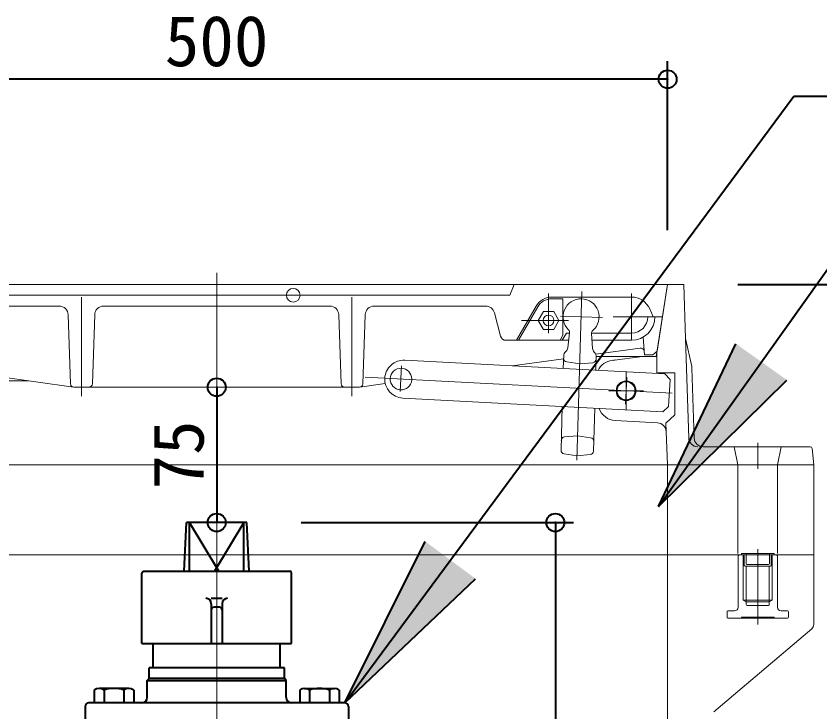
# Model space of a CAD drawing. Units: millimetres at full size, sheet at 1:20. Extents: x -5700 to 5714, y -3160 to 3160.
# Drawn here: x -1009.4 to -563.7, y 2347.5 to 2733.3 of the extents above; entities that cross this region are included whole.
import ezdxf
from ezdxf.enums import TextEntityAlignment as Align

# ---------------------------------------------------------------- set-up
doc = ezdxf.new("R2010")
doc.units = ezdxf.units.MM
doc.header["$LTSCALE"] = 20
doc.header["$PDMODE"] = 32
doc.header["$PDSIZE"] = 10
for name, color, linetype, lineweight in [('0-5_TEMP01', 3, 'Continuous', 18), ('0-7_躯体', 7, 'Continuous', 9), ('0-9_消火栓', 2, 'Continuous', 40), ('0-C_寸法', 1, 'Continuous', 40)]:
    doc.layers.add(name, color=color, linetype=linetype, lineweight=lineweight)
doc.styles.add('ＭＳ ゴシック', font='')
doc.styles.get('ＭＳ ゴシック').set_extended_font_data('MS Gothic')

msp = doc.modelspace()

# ---------------------------------------------------------------- linework, layer by layer
at = {"layer": '0-5_TEMP01'}
for p, q in [((-898.13, 2590.89), (-898.13, 2434.52)), ((-973.13, 2577.53), (-973.13, 2522.53)), ((-823.13, 2577.53), (-823.13, 2522.53)), ((-714.13, 2579.52), (-714.13, 2557.53)), ((-695.73, 2580.67), (-698.37, 2487.14)), ((-729.14, 2564.52), (-703.12, 2564.52)), ((-707.43, 2566.85), (-684.28, 2566.19)), ((-796.32, 2525.21), (-795.58, 2539.31)), ((-645.62, 2524.19), (-815.77, 2533.11)), ((-671.52, 2518.04), (-670.73, 2533.02)), ((-671.12, 2536.03), (-671.12, 2515.04)), ((-680.65, 2525.53), (-661.47, 2525.53)), ((-598.12, 2496.73), (-598.12, 2482.35)), ((-898.13, 2489.03), (-898.13, 2219.02)), ((-898.13, 2182.53), (-898.13, 2452.53)), ((-1229.12, 2434.52), (-567.12, 2434.52))]:
    msp.add_line(p, q, dxfattribs=at)
at = {"layer": '0-7_躯体'}
for p, q in [((-1156.12, 2584.52), (-640.13, 2584.52)), ((-648.12, 2584.52), (-1148.13, 2584.52)), ((-655.75, 2584.52), (-766.07, 2584.52)), ((-735.62, 2578.53), (-733.12, 2584.52)), ((-648.12, 2584.52), (-654.46, 2544.53)), ((-653.99, 2547.53), (-648.12, 2584.52)), ((-639.12, 2584.52), (-648.12, 2584.52)), ((-639.12, 2584.52), (-638.17, 2554.52)), ((-735.62, 2578.53), (-1075.63, 2578.53)), ((-712.36, 2577.53), (-668.12, 2577.53)), ((-712.36, 2576.53), (-706.12, 2576.53)), ((-706.12, 2576.53), (-706.12, 2556.31)), ((-668.12, 2579.52), (-668.12, 2553.53)), ((-985.46, 2572.53), (-1076.82, 2572.53)), ((-835.46, 2572.53), (-960.79, 2572.53)), ((-748.98, 2572.53), (-810.79, 2572.53)), ((-721.01, 2572.53), (-731.98, 2553.53)), ((-730.83, 2553.53), (-720.14, 2572.02)), ((-980.47, 2567.69), (-979.19, 2529.46)), ((-967.06, 2529.46), (-965.79, 2567.69)), ((-829.19, 2529.46), (-830.47, 2567.69)), ((-815.79, 2567.69), (-817.06, 2529.46)), ((-744.14, 2568.8), (-740.72, 2555.76)), ((-719.9, 2564.52), (-717.01, 2569.52)), ((-717.01, 2569.52), (-711.24, 2569.52)), ((-708.36, 2564.52), (-711.24, 2569.52)), ((-656.12, 2566.53), (-658.05, 2570.92)), ((-717.01, 2559.52), (-719.9, 2564.52)), ((-711.24, 2559.52), (-708.36, 2564.52)), ((-656.05, 2566.53), (-678.24, 2566.53)), ((-659.12, 2566.53), (-650.98, 2566.53)), ((-717.01, 2559.52), (-711.24, 2559.52)), ((-707.74, 2553.53), (-706.12, 2556.31)), ((-704.27, 2557.53), (-706.58, 2553.53)), ((-704.27, 2557.53), (-706.58, 2553.53)), ((-704.27, 2557.53), (-702.5, 2557.53)), ((-703.51, 2549.3), (-702.48, 2557.65)), ((-690.3, 2557.53), (-668.12, 2557.53)), ((-689.72, 2548.91), (-690.28, 2557.3)), ((-661.71, 2555.22), (-660.99, 2545.53)), ((-638.17, 2554.52), (-634.75, 2538.97)), ((-638.17, 2554.52), (-636.41, 2499.37)), ((-737.81, 2553.53), (-702.99, 2553.53)), ((-730.83, 2553.53), (-707.74, 2553.53)), ((-690.03, 2553.53), (-668.12, 2553.53)), ((-705.72, 2545.46), (-705.94, 2537.86)), ((-705.1, 2546.86), (-704.43, 2547.49)), ((-688.91, 2547.05), (-688.28, 2546.38)), ((-663.39, 2549.23), (-687.9, 2545.81)), ((-656.31, 2545.53), (-660.99, 2545.53)), ((-656.31, 2545.53), (-653.99, 2547.53)), ((-654.12, 2535.53), (-654.12, 2546.64)), ((-1100.86, 2544.76), (-977.47, 2527.55)), ((-649.61, 2534.91), (-793.91, 2542.48)), ((-705.79, 2543.32), (-734.22, 2539.35)), ((-687.74, 2544.95), (-687.96, 2536.92)), ((-687.74, 2544.53), (-654.12, 2544.53)), ((-662.12, 2544.53), (-678.9, 2542.43)), ((-677.12, 2542.65), (-678.9, 2542.43)), ((-634.64, 2538.07), (-633.41, 2499.37)), ((-644.12, 2535.53), (-654.12, 2535.53)), ((-646.77, 2531.76), (-649.61, 2534.91)), ((-647.55, 2516.78), (-646.77, 2531.76)), ((-644.12, 2535.53), (-644.12, 2512.14)), ((-1096.13, 2531.03), (-1002.41, 2531.03)), ((-819.06, 2527.53), (-977.19, 2527.53)), ((-804.66, 2529.52), (-818.78, 2527.55)), ((-650.7, 2513.94), (-795.01, 2521.51)), ((-706.53, 2516.86), (-707.22, 2492.6)), ((-688.56, 2515.93), (-689.23, 2492.09)), ((-647.55, 2516.78), (-650.7, 2513.94)), ((-649.12, 2507.53), (-644.12, 2512.14)), ((-677.14, 2509.04), (-653.65, 2507.77)), ((-648.12, 2484.52), (-649.12, 2507.53)), ((-705.23, 2499.95), (-697.99, 2500.55)), ((-697.99, 2500.55), (-690.79, 2499.55)), ((-569.03, 2494.53), (-628.41, 2494.53)), ((-611.12, 2494.53), (-609.12, 2484.52)), ((-585.12, 2494.53), (-587.12, 2484.52)), ((-567.12, 2484.52), (-568.04, 2493.62)), ((-705.5, 2490.56), (-698.31, 2489.55)), ((-698.31, 2489.55), (-691.06, 2490.16)), ((-1083.89, 2484.52), (-648.12, 2484.52)), ((-648.12, 2484.52), (-648.12, 2434.52)), ((-567.12, 2484.52), (-648.12, 2484.52)), ((-609.12, 2484.52), (-609.12, 2435.28)), ((-587.12, 2484.52), (-587.12, 2435.28)), ((-567.12, 2484.52), (-567.12, 2434.52)), ((-1229.12, 2434.52), (-898.13, 2434.52)), ((-607.12, 2434.52), (-898.13, 2434.52)), ((-648.12, 2434.52), (-648.12, 2234.52)), ((-608.53, 2434.52), (-609.03, 2434.03)), ((-609.03, 2434.03), (-609.03, 2405.53)), ((-608.53, 2434.52), (-606.13, 2434.52)), ((-607.12, 2435.28), (-607.12, 2434.52)), ((-607.12, 2435.28), (-589.12, 2435.28)), ((-606.13, 2434.52), (-607.12, 2434.52)), ((-606.13, 2434.52), (-606.13, 2409.52)), ((-606.13, 2434.52), (-605.68, 2434.24)), ((-606.13, 2434.52), (-590.13, 2434.52)), ((-605.62, 2434.03), (-605.62, 2428.78)), ((-604.62, 2435.28), (-604.62, 2429.78)), ((-598.12, 2437.76), (-598.12, 2396.03)), ((-591.62, 2435.28), (-591.62, 2429.78)), ((-590.62, 2434.03), (-590.62, 2428.78)), ((-590.13, 2434.52), (-590.58, 2434.24)), ((-590.13, 2434.52), (-587.73, 2434.52)), ((-590.13, 2434.52), (-589.12, 2434.52)), ((-590.13, 2434.52), (-590.13, 2409.52)), ((-589.12, 2435.28), (-589.12, 2434.52)), ((-567.12, 2434.52), (-589.12, 2434.52)), ((-587.73, 2434.52), (-587.23, 2434.03)), ((-587.23, 2434.03), (-587.23, 2405.53)), ((-567.12, 2434.52), (-567.12, 2395.93)), ((-604.12, 2429.28), (-592.12, 2429.28)), ((-605.12, 2428.27), (-591.12, 2428.27)), ((-604.52, 2428.27), (-604.52, 2408.53)), ((-591.73, 2428.27), (-591.73, 2408.53)), ((-606.13, 2409.52), (-604.52, 2408.53)), ((-606.13, 2409.52), (-590.13, 2409.52)), ((-604.52, 2408.53), (-604.52, 2407.03)), ((-604.52, 2408.53), (-591.73, 2408.53)), ((-615.17, 2403.02), (-615.17, 2400.03)), ((-611.03, 2403.53), (-614.68, 2403.53)), ((-604.03, 2406.52), (-592.22, 2406.52)), ((-585.22, 2403.53), (-581.58, 2403.53)), ((-581.07, 2403.02), (-581.07, 2400.03)), ((-614.68, 2399.52), (-581.58, 2399.52)), ((-607.12, 2400.03), (-607.12, 2399.52)), ((-607.12, 2400.03), (-589.12, 2400.03)), ((-589.12, 2400.03), (-589.12, 2399.52)), ((-568.21, 2393.62), (-622.53, 2347.53))]:
    msp.add_line(p, q, dxfattribs=at)
for points in [[(-704.05, 2541.54), (-696.86, 2540.53), (-689.62, 2541.13)], [(-590.13, 2409.52), (-591.73, 2408.53), (-591.73, 2407.03)]]:
    msp.add_lwpolyline(points, dxfattribs=at)
for centre, radius in [((-855.67, 2578.53), 3.81), ((-714.13, 2564.52), 3), ((-671.12, 2525.53), 5.5), ((-671.12, 2525.53), 5.25), ((-671.12, 2525.53), 5)]:
    msp.add_circle(centre, radius, dxfattribs=at)
for centre, radius, start, end in [((-712.36, 2567.53), 10, 90, 150), ((-712.36, 2567.53), 9, 90, 150), ((-696.12, 2566.53), 10, 310.777, 225.984), ((-668.12, 2566.53), 11, 23.556, 90), ((-985.46, 2567.53), 5, 1.909, 90), ((-960.79, 2567.53), 5, 90, 178.091), ((-835.46, 2567.53), 5, 1.909, 90), ((-810.79, 2567.53), 5, 90, 178.091), ((-748.98, 2567.53), 5, 14.744, 90), ((-668.12, 2566.53), 9, 270, 0), ((-668.12, 2566.53), 13, 270, 0), ((-704.47, 2557.89), 2, 352.94, 45.984), ((-688.29, 2557.44), 2, 130.777, 183.821), ((-737.81, 2556.52), 3, 194.744, 270), ((-703.73, 2545.4), 2, 133.38, 178.38), ((-706.49, 2549.67), 3, 313.38, 352.94), ((-686.73, 2549.11), 3, 183.821, 223.381), ((-689.73, 2545.01), 2, 358.381, 43.381), ((-663.12, 2547.25), 2, 4.236, 97.945), ((-794.45, 2531.99), 10.5, 87, 177), ((-703.78, 2543.53), 2, 178.381, 262.04), ((-689.78, 2543.13), 2, 274.721, 358.381), ((-677.67, 2532.51), 10, 97.125, 154.22), ((-795.96, 2532.07), 6, 0, 355.198), ((-639.64, 2537.91), 5, 1.828, 12.381), ((-794.45, 2531.99), 10.5, 177, 267), ((-977.19, 2529.52), 2, 181.909, 270), ((-969.06, 2529.52), 2, 270, 358.091), ((-827.19, 2529.52), 2, 181.909, 270), ((-819.06, 2529.52), 2, 270, 358.091), ((-676.61, 2519.02), 10, 198.853, 266.907), ((-653.92, 2502.78), 5, 2.463, 86.907), ((-705.07, 2497.96), 2, 94.721, 178.38), ((-691.08, 2497.57), 2, 358.38, 82.04), ((-631.41, 2499.52), 5, 181.828, 270), ((-628.41, 2499.52), 5, 181.828, 270), ((-705.22, 2492.55), 2, 178.381, 262.04), ((-691.23, 2492.14), 2, 274.721, 358.381), ((-569.03, 2493.53), 1, 5.711, 90), ((-606.13, 2434.03), 0.5, 0, 90), ((-590.13, 2434.03), 0.5, 90, 180), ((-604.12, 2429.78), 0.5, 180, 270), ((-592.12, 2429.78), 0.5, 270, 0), ((-605.12, 2428.78), 0.5, 180, 270), ((-591.12, 2428.78), 0.5, 270, 0), ((-604.03, 2407.03), 0.5, 180, 270), ((-592.22, 2407.03), 0.5, 270, 0), ((-614.68, 2403.02), 0.5, 90, 180), ((-611.03, 2405.53), 2, 270, 0), ((-585.22, 2405.53), 2, 180, 270), ((-581.58, 2403.02), 0.5, 0, 90), ((-614.68, 2400.03), 0.5, 180, 270), ((-581.58, 2400.03), 0.5, 270, 0), ((-570.13, 2395.93), 3, 309.805, 0)]:
    msp.add_arc(centre, radius, start, end, dxfattribs=at)
at = {"layer": '0-9_消火栓'}
for p, q in [((-916.1, 2425.53), (-914.88, 2452.53)), ((-881.38, 2452.53), (-914.88, 2452.53)), ((-896.93, 2425.53), (-913.13, 2452.53)), ((-913.13, 2425.53), (-913.13, 2452.53)), ((-883.13, 2452.53), (-899.33, 2425.53)), ((-883.13, 2425.53), (-883.13, 2452.53)), ((-880.17, 2425.53), (-881.38, 2452.53)), ((-938.63, 2425.53), (-857.63, 2425.53)), ((-939.63, 2385.53), (-939.63, 2424.52)), ((-856.63, 2385.53), (-856.63, 2424.52)), ((-901.13, 2410.53), (-895.13, 2410.53)), ((-901.13, 2407.53), (-901.13, 2385.53)), ((-895.13, 2407.53), (-895.13, 2385.53)), ((-896.63, 2405.53), (-899.63, 2405.53)), ((-939.63, 2385.53), (-856.63, 2385.53)), ((-933.38, 2372.02), (-933.38, 2385.53)), ((-862.88, 2372.02), (-862.88, 2385.53)), ((-860.63, 2372.02), (-935.63, 2372.02)), ((-935.63, 2366.03), (-935.63, 2372.02)), ((-860.63, 2366.03), (-860.63, 2372.02)), ((-936.63, 2365.03), (-935.63, 2366.03)), ((-936.63, 2365.03), (-859.63, 2365.03)), ((-936.63, 2355.53), (-936.63, 2365.03)), ((-860.63, 2366.03), (-935.63, 2366.03)), ((-859.63, 2365.03), (-860.63, 2366.03)), ((-859.63, 2355.53), (-859.63, 2365.03)), ((-966.1, 2359.67), (-966.1, 2352.53)), ((-946.9, 2360.53), (-963.36, 2360.53)), ((-960.61, 2359.67), (-960.61, 2352.53)), ((-949.64, 2359.67), (-949.64, 2352.53)), ((-944.16, 2359.67), (-944.16, 2352.53)), ((-852.09, 2359.67), (-852.09, 2352.53)), ((-849.36, 2360.53), (-832.9, 2360.53)), ((-846.61, 2359.67), (-846.61, 2352.53)), ((-835.65, 2359.67), (-835.65, 2352.53)), ((-830.16, 2359.67), (-830.16, 2352.53)), ((-971.13, 2350.53), (-971.13, 2339.53)), ((-827.13, 2352.53), (-969.13, 2352.53)), ((-825.13, 2350.53), (-825.13, 2339.53))]:
    msp.add_line(p, q, dxfattribs=at)
for centre, radius, start, end in [((-938.63, 2424.52), 1, 90, 180), ((-857.63, 2424.52), 1, 0, 90), ((-904.13, 2407.53), 3, 0, 90), ((-892.13, 2407.53), 3, 90, 180), ((-899.63, 2404.03), 1.5, 90, 180), ((-896.63, 2404.03), 1.5, 0, 90), ((-963.36, 2355.71), 4.82, 55.33, 124.67), ((-955.13, 2342.53), 18, 72.259, 107.741), ((-946.9, 2355.71), 4.82, 55.33, 124.67), ((-849.36, 2355.71), 4.82, 55.33, 124.67), ((-841.13, 2342.53), 18, 72.259, 107.741), ((-832.9, 2355.71), 4.82, 55.33, 124.67), ((-939.63, 2355.53), 3, 270, 0), ((-856.63, 2355.53), 3, 180, 270), ((-969.13, 2350.53), 2, 90, 180), ((-827.13, 2350.53), 2, 0, 90)]:
    msp.add_arc(centre, radius, start, end, dxfattribs=at)
at = {"layer": '0-C_寸法'}
for p, q in [((-648.12, 2614.52), (-648.12, 2708.24)), ((-648.12, 2698.24), (-1148.13, 2698.24)), ((-827.12, 2352.53), (-578.12, 2688.95)), ((-578.12, 2688.95), (-206.42, 2688.95)), ((-653.23, 2461.35), (-542.29, 2617.11)), ((-609.12, 2584.52), (-183.15, 2584.52)), ((-609.12, 2584.52), (-279.97, 2584.52)), ((-609.12, 2584.52), (-378.28, 2584.52)), ((-653.23, 2461.35), (-610.25, 2551.64)), ((-898.13, 2527.53), (-898.13, 2452.53)), ((-653.23, 2461.35), (-581.95, 2531.49)), ((-851.38, 2452.53), (-700.36, 2452.53)), ((-710.36, 2452.53), (-710.36, 2182.53)), ((-827.12, 2352.53), (-782.5, 2442.02)), ((-827.12, 2352.53), (-754.58, 2421.36))]:
    msp.add_line(p, q, dxfattribs=at)
for p in [(-648.12, 2698.24), (-898.13, 2527.53), (-898.13, 2452.53), (-710.36, 2452.53)]:
    msp.add_point(p, dxfattribs=at)
for points in [[(-610.25, 2551.64), (-581.95, 2531.49), (-653.23, 2461.35)], [(-782.5, 2442.02), (-754.58, 2421.36), (-827.12, 2352.53)]]:
    msp.add_solid(points, dxfattribs=at)

# ---------------------------------------------------------------- texts
at = {"layer": '0-C_寸法', "style": 'ＭＳ ゴシック'}
msp.add_text('500', height=28.15, dxfattribs=at).set_placement((-926.92, 2697.02), align=Align.BOTTOM_LEFT)
msp.add_text('75', height=28.15, rotation=90, dxfattribs=at).set_placement((-896.91, 2470.82), align=Align.BOTTOM_LEFT)

doc.saveas('drawing.dxf')
